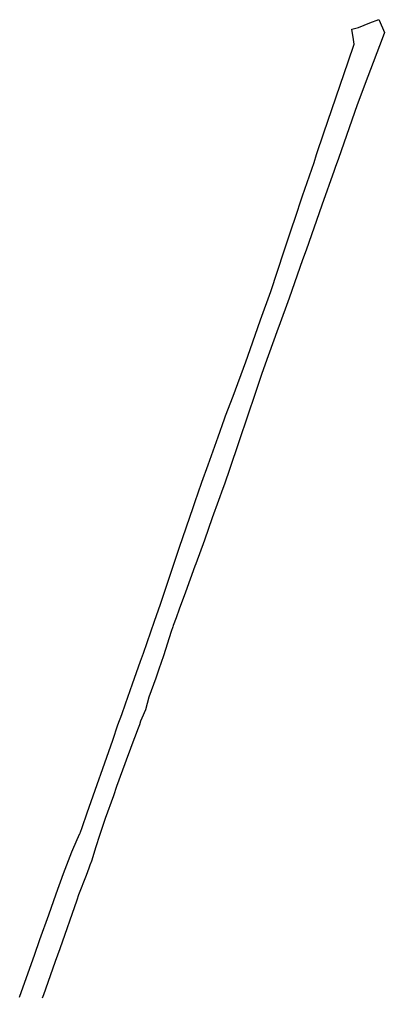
# Model space of a CAD drawing. Header units: metres. Extents: x 7512831 to 7514146, y 4700258 to 4702379.
# Drawn here: x 7513725 to 7514146, y 4701250 to 4702379 of the extents above; entities that cross this region are included whole.
import ezdxf

# ---------------------------------------------------------------- set-up
doc = ezdxf.new("R2010")
doc.units = ezdxf.units.M
doc.layers.add('0-PARCELAT', color=7, linetype='Continuous')

msp = doc.modelspace()

# ---------------------------------------------------------------- linework, layer by layer
at = {"layer": '0-PARCELAT'}
msp.add_lwpolyline([(7513724.5, 4701248.7), (7513736.5, 4701282.6), (7513741.7, 4701297.5), (7513748.1, 4701315.6), (7513758.3, 4701344.2), (7513766.8, 4701368.4), (7513775.5, 4701391.8), (7513784.9, 4701416.9), (7513791.2, 4701431.1), (7513794.2, 4701438), (7513794.5, 4701438.5), (7513794.6, 4701438.9), (7513794.9, 4701439.6), (7513796.9, 4701445.2), (7513802.8, 4701462.1), (7513832.3, 4701546), (7513838.1, 4701563.7), (7513842.7, 4701575.9), (7513847.1, 4701588.2), (7513855.2, 4701611.1), (7513864.5, 4701637.5), (7513867.7, 4701646.7), (7513880.7, 4701683.6), (7513887.4, 4701703.3), (7513902, 4701747.2), (7513909.6, 4701769.4), (7513925.3, 4701815), (7513927.6, 4701822), (7513931.1, 4701832.1), (7513935.2, 4701844.2), (7513942.5, 4701864.4), (7513954.2, 4701897), (7513961.6, 4701917.5), (7513962.8, 4701921), (7513971.4, 4701944), (7513986, 4701983.6), (7513991.2, 4701997.8), (7514003.3, 4702032), (7514014.9, 4702064.9), (7514030.5, 4702111.7), (7514039.9, 4702139.8), (7514042.9, 4702148.6), (7514051.8, 4702175.3), (7514065, 4702213.9), (7514068, 4702223.2), (7514076.5, 4702248.2), (7514104.4, 4702330.6), (7514111.3, 4702351), (7514110.5, 4702356.4), (7514108.8, 4702368.2), (7514116.6, 4702370.1), (7514129.4, 4702375.4), (7514139.8, 4702379.3), (7514144.1, 4702369.6), (7514146.4, 4702364.3), (7514143.8, 4702357.2), (7514127.3, 4702313.6), (7514115, 4702280.7), (7514093.1, 4702218.8), (7514089.3, 4702208.2), (7514088.1, 4702204.7), (7514074.1, 4702164.8), (7514055.8, 4702112.7), (7514051.8, 4702101.3), (7514036.4, 4702057.3), (7514024.3, 4702024.4), (7514023.6, 4702022.5), (7514011.9, 4701990.6), (7514004.8, 4701970.1), (7513996.2, 4701944.6), (7513988.8, 4701923), (7513977.6, 4701889.9), (7513967.6, 4701860.3), (7513961.4, 4701841.9), (7513959.7, 4701836.9), (7513954.7, 4701823.1), (7513947.4, 4701803), (7513938.2, 4701777.5), (7513928.3, 4701749.9), (7513927.3, 4701747.2), (7513916.4, 4701717.2), (7513909.2, 4701697.6), (7513905.6, 4701687.7), (7513902.3, 4701678.6), (7513901.8, 4701677.2), (7513900, 4701671.7), (7513890.8, 4701643.6), (7513885.7, 4701628), (7513882, 4701617.8), (7513874.2, 4701595.8), (7513870.1, 4701581), (7513866, 4701571.6), (7513864.4, 4701568), (7513863.1, 4701563.9), (7513861.6, 4701559.8), (7513853.2, 4701537.4), (7513852.4, 4701535.3), (7513850.6, 4701530.2), (7513836.7, 4701492.4), (7513833, 4701481.8), (7513823.7, 4701455.4), (7513820.1, 4701445), (7513816.8, 4701435.7), (7513812.6, 4701422.7), (7513807.7, 4701406.3), (7513806, 4701401.7), (7513804.6, 4701398), (7513801.4, 4701389.6), (7513792.9, 4701367.2), (7513790.6, 4701361.1), (7513771, 4701304.9), (7513765.8, 4701290.2), (7513760, 4701273.6), (7513752.1, 4701251.4), (7513750.8, 4701247.6)], dxfattribs=at)

doc.saveas('drawing.dxf')
